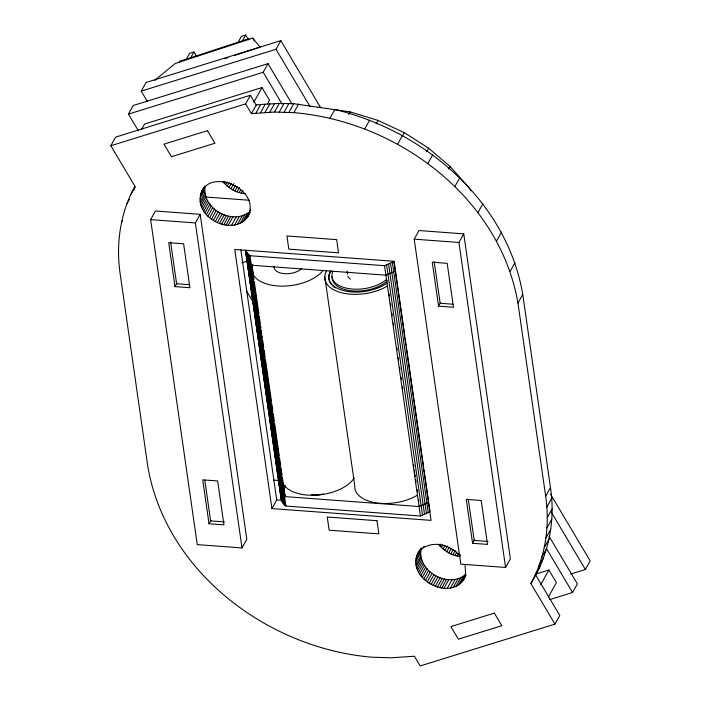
<?xml version="1.0" encoding="UTF-8"?>
<svg xmlns="http://www.w3.org/2000/svg" width="701" height="701" viewBox="0 0 701 701"><rect width="100%" height="100%" fill="white"/><g stroke="black" fill="none" stroke-linecap="round" stroke-linejoin="round"><path stroke-width="1.05" d="M250.397 95.266L115.63 137.107L110.828 145.738L134.96 186.308C120.292 212.657 115.788 243.887 120.125 273.565L147.85 466.796C166.216 572.524 268.308 648.478 371.959 657.205L391.316 657.792L414.414 656.224L420.206 665.95L554.973 624.109L530.85 583.539C545.509 557.181 550.013 525.952 545.676 496.273L517.951 303.042C499.585 197.314 397.493 121.369 293.842 112.642L274.485 112.046L251.387 113.623L245.595 103.897L250.397 95.266L256.189 105.001L251.387 113.623M530.85 583.539C548.69 555.227 555.56 520.677 550.478 487.651L522.753 294.42C506.946 200.968 424.158 130.85 334.798 109.496L329.996 118.119M395.46 270.936L385.892 275.186L251.361 265.215L247.637 261.096L246.568 255.891M423.991 469.845L428.644 502.284L419.084 506.525L284.553 496.562C281.364 494.284 279.059 490.428 279.778 486.406L280.085 488.518M428.793 503.336L430.011 511.774L420.442 516.024L285.912 506.052C282.722 503.782 280.426 499.918 281.145 495.905M248.075 216.101C262.332 185.949 199.286 163.727 200.127 201.634C202.992 223.987 239.944 236.141 249.994 212.648M244.763 220.342L249.565 211.711C232.644 225.678 202.431 209.073 204.972 187.325L200.171 195.947M465.815 575.539C453.205 605.576 401.296 577.063 419.627 550.329M460.583 583.232L465.376 574.61C448.079 589.068 416.306 570.807 421.222 548.471M279.778 486.406L279.699 488.895M133.83 190.067L135.056 187.132M463.887 578.991L465.648 573.777L465.043 565.313M138.43 130.929L128.432 114.114L133.225 105.492L268.001 63.651L291.923 103.879M147.376 101.461L141.225 91.121L146.027 82.49L280.803 40.649L320.523 107.446M141.532 129.519L144.608 123.998L261.99 87.555L269.473 100.147L267.423 103.827M179.465 62.1L179.938 61.241L248.925 38.686L248.443 39.545M186.405 59.121L189.612 53.372L193.923 51.962L196.779 56.632M190.716 57.71L193.923 51.962M130.666 194.773L134.986 187.009M126.986 203.588L129.387 199.277M121.562 222.191L122.517 220.464M238.147 42.209L241.346 36.461L245.657 35.05L248.513 39.712M242.458 40.798L245.657 35.05M150.636 219.632L155.429 211.01L200.188 214.322L246.813 539.306L242.011 547.928L197.253 544.616L150.636 219.632L195.386 222.944L200.188 214.322M128.432 114.114L263.199 72.273L268.001 63.651M141.225 91.121L276.001 49.28L280.803 40.649M201.897 190.882L203.334 188.297M200.836 193.327L204.78 186.072M199.934 198.725L204.727 190.102M253.797 102.276L261.99 87.555M200.127 201.634L204.929 193.012M200.504 203.57L205.305 194.948M201.064 205.498L205.857 196.867M201.8 207.391L206.602 198.769M255.909 113.115L260.702 104.484L279.287 103.424L293.728 103.704L350.202 111.915L378.067 120.432L404.346 132.664L428.548 148.174L450.156 166.531L468.662 187.316L471.054 190.952M202.712 209.257L207.514 200.635M203.789 211.08L208.591 202.458M260.474 112.695L265.276 104.072M205.025 212.841L209.827 204.219M206.418 214.541L211.22 205.919M245.008 193.73C236.991 192.933 229.376 188.919 224.013 182.926L224.977 181.2M265.101 112.379L269.894 103.757M207.96 216.162L212.754 207.54M225.556 184.547L227.001 181.953M209.643 217.696L214.436 209.073M227.238 186.08L229.157 182.628M269.771 112.16L274.564 103.538M211.439 219.124L216.241 210.502M229.043 187.5L231.444 183.189M175.005 286.613L168.704 242.695L183.618 243.799L189.918 287.717L175.005 286.613L176.924 283.16M213.332 220.421L218.134 211.798M230.936 188.797L233.81 183.627M274.485 112.046L279.287 103.424M215.303 221.577L220.105 212.955M232.907 189.962L235.308 185.651M217.345 222.603L222.147 213.98M234.949 190.979L237.35 186.668M279.252 112.037L284.054 103.415M219.439 223.479L224.241 214.856M237.043 191.855L239.444 187.544M221.586 224.206L226.379 215.575M239.181 192.582L240.627 189.997M284.071 112.134L288.873 103.503M223.759 224.776L228.552 216.153M241.354 193.152L242.791 190.567M225.95 225.187L230.743 216.565M288.935 112.335L293.728 103.704M228.14 225.433L232.942 216.811M293.842 112.642L298.635 104.02M231.426 225.485L236.228 216.863M234.546 225.152L239.348 216.53M237.473 224.451L242.274 215.829M240.171 223.409L244.973 214.778M242.616 222.024L247.418 213.402M249.836 210.887L250.792 209.161M246.594 218.353L250.134 211.86M251.361 265.215L251.799 264.426L253.972 279.559M348.765 114.5L350.202 111.915M364.818 128.774L369.62 120.151M376.148 123.884L378.067 120.432M397.677 144.064L402.47 135.442M402.909 135.249L404.346 132.664M209.021 523.761L202.72 479.843L217.643 480.947L223.943 524.865L209.021 523.761L210.94 520.308M426.62 151.626L428.548 148.174M427.925 163.447L432.719 154.825M448.71 169.125L450.156 166.531M414.195 239.164L418.988 230.541L463.747 233.854L510.372 558.837L505.57 567.46L460.811 564.139L414.195 239.164L458.945 242.476L463.747 233.854M271.927 508.584L234.747 249.468L393.883 261.263L431.054 520.37L271.927 508.584L276.72 499.962L240.793 249.521M454.931 186.396L459.733 177.774M284.553 496.562L284.992 495.773L282.354 477.39M478.073 212.368L482.875 203.746M438.563 306.144L432.263 262.227L447.177 263.331L453.477 307.248L438.563 306.144L440.482 302.692M496.711 240.829L501.513 232.206M510.214 271.226L515.016 262.603M517.951 303.042L522.753 294.42M419.084 506.525L419.522 505.736M417.708 553.781L420.591 548.971M416.648 556.217L420.004 550.18M419.154 551.556L421.923 547.849M415.982 558.837L420.784 550.215M420.959 549.575L423.115 547.867L424.079 546.14M415.746 561.615L420.547 552.993M415.947 564.524L420.74 555.902M416.315 566.461L421.117 557.838M416.876 568.388L421.678 559.766M417.612 570.29L422.414 561.667M418.523 572.156L423.325 563.525M419.601 573.97L424.403 565.348M420.837 575.74L425.638 567.118M422.23 577.44L427.032 568.809M460.32 554.736L459.357 556.463C451.882 555.297 444.863 551.459 439.834 545.816L440.789 544.09M423.772 579.061L428.574 570.43M441.367 547.437L442.813 544.852M425.454 580.594L430.256 571.972M443.05 548.971L444.969 545.527M427.251 582.014L432.053 573.392M444.855 550.399L447.256 546.088M429.143 583.311L433.945 574.689M446.747 551.696L449.148 547.376M431.124 584.476L435.917 575.845M448.719 552.852L451.12 548.541M433.157 585.493L437.959 576.87M450.761 553.878L453.161 549.558M435.26 586.369L440.053 577.747M452.855 554.745L455.256 550.434M437.398 587.096L442.2 578.474M454.993 555.472L456.912 552.029M439.571 587.666L444.364 579.044M457.166 556.051L458.612 553.457M441.761 588.078L446.555 579.455M443.961 588.323L448.754 579.701M447.238 588.376L452.04 579.753M472.579 543.293L466.279 499.375L481.201 500.479L487.502 544.397L472.579 543.293L474.498 539.84M450.357 588.043L455.159 579.42M453.284 587.342L458.086 578.719M455.983 586.299L460.785 577.677M458.428 584.923L463.23 576.301M462.415 581.252L465.946 574.75M545.676 496.273L550.478 487.651M546.85 507.042L551.652 498.42M547.279 517.575L552.081 508.952M546.973 527.871L551.775 519.248M545.956 537.895L550.749 529.273M544.239 547.647L549.041 539.025M541.855 557.102L546.657 548.48M538.815 566.25L543.617 557.628M535.135 575.065L539.936 566.443M540.716 584.73L548.909 570.018L556.392 582.601L548.2 597.322M554.973 624.109L559.775 615.487L535.643 574.916M549.593 599.627L572.577 592.494L577.37 583.863L549.032 536.212M570.745 574.031L585.37 569.492L590.172 560.87L550.451 494.082M154.746 80.361L175.154 63.511L252.754 38.134L260.089 47.142L234.178 55.616M281.653 500.777L245.736 250.45L247.83 253.771L249.994 255.725L384.534 265.697L394.093 261.447L403.364 326.07M423.115 547.867C435.233 540.313 451.83 545.79 460.277 556.41M224.846 58.665L227.956 57.648M110.828 145.738L245.595 103.897M535.45 574.198L548.909 570.018M241.792 262.831L246.883 261.263M256.189 105.001L260.702 104.484M318.166 107.323L321.277 107.525M206.155 197.051L249.398 200.258M189.393 284.685L176.599 283.739L170.606 241.968M452.942 304.216L440.158 303.27L434.164 261.491M273.837 480.141L278.183 480.465M276.72 499.962L282.17 500.365M224.478 521.912L210.624 520.887L204.788 480.185M488.036 541.444L474.183 540.418L468.338 499.708M222.629 181.226L224.013 182.926M438.44 544.116L439.834 545.816M252.754 38.134L254.472 40.938M276.001 49.28L310.122 106.657M551.249 512.107L585.37 569.492M263.199 72.273L282.117 104.081M546.456 548.576L572.577 592.494M246.515 291.02L253.14 302.149M284.177 492.934A37.591 20.206 -8.2 0 0 284.886 495.493L284.992 495.773M458.945 242.476L505.57 567.46M403.68 328.234L404.757 335.797M405.073 337.961L406.159 345.532M406.466 347.687L423.684 467.69M392.367 262.428L428.285 512.755M390.545 263.348L426.453 513.675M388.617 264.198L424.534 514.525M386.61 264.987L422.528 515.314M389.125 293.859L389.441 296.015M390.518 303.586L390.834 305.75M391.92 313.312L392.227 315.476M393.314 323.047L393.62 325.203M396.88 347.906L397.187 350.071M398.273 357.641L398.589 359.797M399.675 367.368L399.982 369.532M401.068 377.094L401.375 379.259M402.462 386.829L402.777 388.985M413.634 464.658L413.94 466.822M414.405 470.064L414.712 472.229M415.027 474.393L415.334 476.549M415.798 479.799L416.114 481.955M417.2 489.526L417.507 491.69M418.593 499.252L418.9 501.417M384.534 265.697L420.442 516.024M347.083 271.112L347.547 274.301M324.747 276.422L354.75 485.574A37.591 20.206 -8.2 0 0 376.051 502.819A37.591 20.206 -8.2 0 0 417.077 495.353M254.279 281.723L258.932 314.153M259.247 316.317L260.325 323.888M260.641 326.044L260.947 328.208M261.263 330.373L261.727 333.615M262.034 335.779L262.349 337.943M262.656 340.099L263.742 347.67M264.049 349.834L265.136 357.396M265.451 359.56L271.497 401.717M271.804 403.881L272.891 411.452M273.206 413.616L274.284 421.178M274.599 423.343L279.252 455.773M279.559 457.937L280.645 465.499M280.952 467.663L282.039 475.234M251.694 264.154L253.096 273.881M283.178 483.602L284.886 495.493M249.994 255.725L285.912 506.052M248.846 254.778L284.755 505.106M247.83 253.771L283.747 504.098M246.98 252.71L282.889 503.038M246.279 251.598L282.188 501.925M245.99 250.844L246.437 254.007M246.743 256.145L247.059 258.31M247.523 261.552L247.83 263.716M248.145 265.872L248.452 268.036M248.916 271.278L249.223 273.443M249.538 275.607L249.845 277.771M250.31 281.013L250.625 283.169M250.932 285.333L251.247 287.498M251.712 290.74L252.018 292.904M252.325 295.06L252.64 297.224M253.105 300.466L253.411 302.63M253.727 304.795L254.191 308.037M254.498 310.201L254.814 312.357M255.278 315.608L255.585 317.763M255.9 319.928L256.207 322.092M256.671 325.334L256.978 327.498M257.293 329.654L257.6 331.818M258.064 335.06L258.38 337.225M258.687 339.389L259.002 341.545M259.466 344.796L259.773 346.951M260.08 349.116L260.395 351.28M260.86 354.522L261.166 356.686M261.482 358.842L261.788 361.006M262.253 364.248L262.568 366.413M262.875 368.577L263.182 370.733M263.655 373.983L263.962 376.139M265.048 383.71L265.355 385.874M266.441 393.436L266.748 395.601M267.063 397.765L267.37 399.929M267.835 403.171L268.15 405.327M268.457 407.491L268.772 409.656M269.237 412.898L269.543 415.062M269.85 417.218L270.165 419.382M270.63 422.624L270.936 424.788M271.252 426.953L271.559 429.117M272.023 432.359L272.339 434.515M272.645 436.679L273.11 439.921M273.425 442.086L273.732 444.25M274.038 446.414L274.503 449.656M274.818 451.812L275.125 453.976M275.589 457.218L275.905 459.383M276.212 461.547L276.527 463.703M276.991 466.954L277.298 469.109M277.605 471.274L277.92 473.438M278.385 476.68L278.691 478.844M279.007 481L279.313 483.164M280.382 490.63L280.689 492.733M245.516 250.327L281.276 499.594M245.455 250.169L281.066 498.385M204.341 191.846L204.631 193.897M195.386 222.944L242.011 547.928M246.472 256.312L246.515 257.547M350.456 279.156A14.537 7.816 -8.2 0 1 349.116 278.131M348.599 277.561A14.537 7.816 -8.2 0 1 347.854 276.325M323.389 493.907A14.537 7.816 -8.2 0 1 311.507 494.582M284.054 491.173A37.591 20.206 -8.2 0 1 285.377 485.775M387.066 286.201A37.591 20.206 -8.2 0 1 341.781 292.808A37.591 20.206 -8.2 0 1 326.491 271.024M387.162 282.976A33.49 18.007 -8.2 0 1 345.523 291.073A33.49 18.007 -8.2 0 1 330.504 271.059M386.321 279.559A30.187 16.228 -8.2 0 1 349.159 288.681A30.187 16.228 -8.2 0 1 332.896 271.34M387.311 280.786A30.187 16.228 -8.2 0 1 352.954 290.959A30.187 16.228 -8.2 0 1 332.204 276.702M335.201 287.839A33.49 18.007 -8.2 0 1 332.879 286.061M331.617 284.764A33.49 18.007 -8.2 0 1 331.222 270.928M323.126 270.332A37.591 20.206 -8.2 0 1 285.167 286.061A37.591 20.206 -8.2 0 1 252.623 273.408M252.001 271.366A37.591 20.206 -8.2 0 1 251.782 269.254M251.948 267.3A37.591 20.206 -8.2 0 1 252.719 264.584M354.18 477.959A37.591 20.206 -8.2 0 1 316.572 495.134A37.591 20.206 -8.2 0 1 282.626 482.56M301.728 268.579A15.142 8.14 -8.2 0 1 284.501 273.688A15.142 8.14 -8.2 0 1 274.091 266.538M207.435 130.649L163.964 144.152L171.447 156.735L214.918 143.241L207.435 130.649M494.354 613.112L450.883 626.606L458.366 639.189L501.837 625.695L494.354 613.112M336.655 239.646L286.928 235.957L288.821 249.135L338.548 252.816L336.655 239.646M376.98 520.712L327.253 517.023L329.146 530.201L378.873 533.882L376.98 520.712"/></g></svg>
